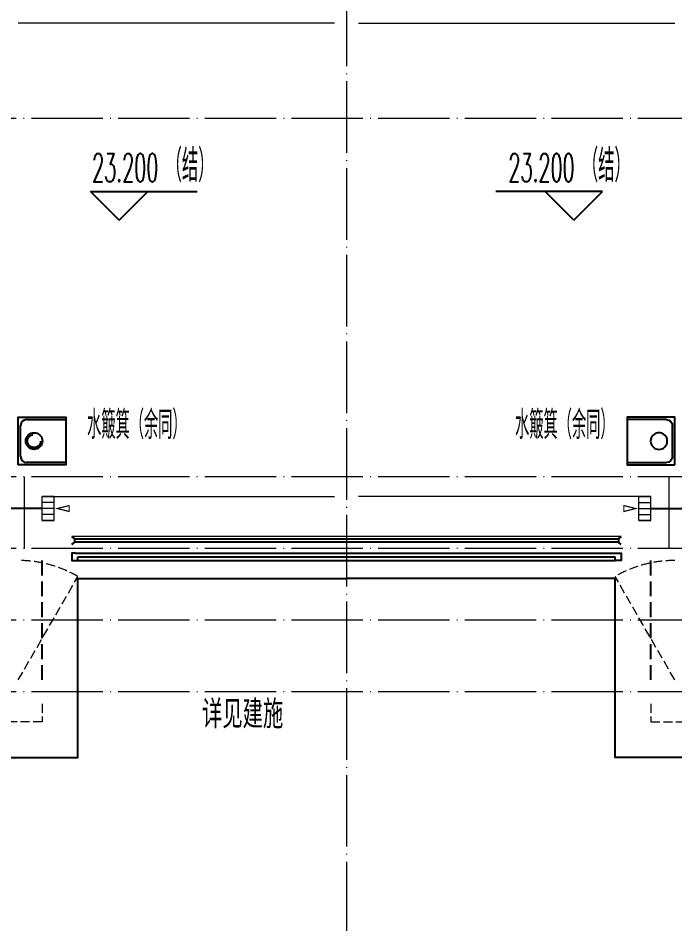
# Model space of a CAD drawing. Extents: x -518115 to 389031, y -231062 to 1628073.
# Drawn here: x 35567 to 41067, y 284615 to 292255 of the extents above; entities that cross this region are included whole.
import ezdxf

# ---------------------------------------------------------------- set-up
doc = ezdxf.new("R2010")
doc.units = 0
doc.header["$LTSCALE"] = 1000
doc.header["$MEASUREMENT"] = 0
for name, pattern in [('#P_--_20B1_001_t3$0$DASH', [0.35, 0.25, -0.1]), ('DASH', [0.35, 0.25, -0.1]), ('DOTE', [2.4200000000000004, 2, -0.2, 0.02, -0.2])]:
    doc.linetypes.add(name, pattern=pattern)
for name, color, linetype in [('3-栏杆1', 135, 'Continuous'), ('DIM_ELEV', 3, 'Continuous'), ('PUB_TEXT', 4, 'Continuous'), ('VPIPE-凝结', 150, 'Continuous'), ('VPIPE-雨水', 4, 'DASH'), ('看线', 251, 'Continuous'), ('管', 193, 'Continuous'), ('铝合金', 144, 'Continuous')]:
    doc.layers.add(name, color=color, linetype=linetype)
for name, color, linetype, lineweight in [('DOTE', 19, 'DOTE', 9), ('WINDOW', 144, 'Continuous', 15), ('平面-分水线', 214, 'Continuous', 15), ('平面-排水沟', 86, 'Continuous', 15), ('平面-看线', 45, 'Continuous', 15)]:
    doc.layers.add(name, color=color, linetype=linetype, lineweight=lineweight)
doc.styles.add('_TCH_AXIS', font='COMPLEX', dxfattribs={"bigfont": 'GBCBIG'})
doc.styles.add('_TCH_DIM', font='SIMPLEX.shx', dxfattribs={"width": 0.7, "bigfont": 'GBCBIG.shx'})

# ---------------------------------------------------------------- blocks, each defined once
blk = doc.blocks.new('GDGDGDSDA')
at = {"layer": 'DOTE', "linetype": 'DOTE', "ltscale": 0.3}
for p, q in [((444334.8193119208, 376108.3318260653), (444334.8193119208, 359558.331827242)), ((471334.8193115436, 366358.3318253069), (417334.819312298, 366358.3318263437)), ((471334.8193115436, 363358.3318186834), (417334.819312298, 363358.3318186834)), ((441634.8193326159, 363358.3318186834), (441634.8193326159, 362758.3318186833)), ((447034.8192912256, 363358.3318186834), (447034.8192912256, 362758.3318186833)), ((471334.8193115436, 362758.3318186833), (417334.819312298, 362758.3318186833)), ((471334.8193115436, 362158.331827242), (417334.819312298, 362158.331827242)), ((471334.8193115436, 361558.331827242), (417334.819312298, 361558.331827242))]:
    blk.add_line(p, q, dxfattribs=at)
blk = doc.blocks.new('DFSFSF')
at = {"layer": '平面-分水线'}
for p, q in [((697141.9143252881, 775567.7311356195), (697141.9143252881, 775667.5561356199)), ((697342.3369560526, 775667.5561356199), (697142.6869560517, 775667.5561356199)), ((697193.1069603423, 775567.7311356195), (697193.1069603423, 775667.5561356199)), ((697242.5119560522, 775567.7311356195), (697242.5119560522, 775667.5561356199)), ((697291.916951762, 775567.7311356195), (697291.916951762, 775667.5561356199)), ((697342.3369560526, 775667.5561356199), (697342.3369560526, 775567.7311356195)), ((697342.3369560526, 775567.7311356195), (697342.3369560526, 775667.5561356199)), ((697342.3369560526, 775567.7311356195), (697142.6869560517, 775567.7311356195))]:
    blk.add_line(p, q, dxfattribs=at)
blk = doc.blocks.new('DFGDGDGD')
at = {"layer": '平面-分水线', "const_width": 10}
blk.add_lwpolyline([(697267.5119560522, 775440.6606483405), (697242.5119560522, 775540.6606483405), (697217.5119560522, 775440.6606483405)], close=True, dxfattribs=at)
blk.add_blockref('DFSFSF', (0, 0))
blk = doc.blocks.new('A$C3EB2330C')
at = {"layer": '管'}
for p, q in [((-0.0007213222561404109, 379.9995217677206), (329.9992786777439, 379.9995217677206)), ((379.9992786777439, 329.9995217677206), (379.9992786777439, 69.99952176772058)), ((329.9992786777439, 19.99952176772058), (-0.0007213222561404109, 19.99952176772058))]:
    blk.add_line(p, q, dxfattribs=at)
blk.add_lwpolyline([(399.9992786777439, 399.9995217677206), (399.9992786777439, -0.000478232279419899), (-0.0007213222561404109, -0.000478232279419899), (-0.0007213222561404109, 399.9995217677206)], close=True, dxfattribs=at)
for centre, start, end in [((329.9992786777439, 329.9995217677206), 0, 90), ((329.9992786777439, 69.99952176772058), 270, 360)]:
    blk.add_arc(centre, 50, start, end, dxfattribs=at)
blk.add_ellipse((267.4755955390865, 199.9995217677206), major_axis=(-49.49747468307308, -49.49747468307304), ratio=0.9999999999994058, start_param=-0.7853981633977454, end_param=5.49778714378184, dxfattribs=at)

msp = doc.modelspace()

# ---------------------------------------------------------------- linework, layer by layer
at = {"layer": '3-栏杆1', "color": 5}
for p, q in [((36036.84735732176, 287897.5754950854), (36016.57872692472, 287915.3630733999)), ((36016.57872692472, 287915.3630733999), (36036.84735714155, 287897.5754952437)), ((36036.84735714155, 287897.5754952437), (36036.84735713876, 287868.2932153853)), ((36036.84735714155, 287897.5094177677), (40596.31003412965, 287897.5538981137)), ((40596.31003394956, 287897.5754957973), (40616.5786643466, 287915.3630741118)), ((40616.5786643466, 287915.3630741118), (40596.31003412977, 287897.5754959556)), ((40596.31003412977, 287897.5754959556), (40596.31003413256, 287868.2932160972)), ((36036.84735713876, 287868.2932153853), (36016.57875047461, 287848.4463403497)), ((36016.57875047461, 287848.4463403497), (36036.84735713876, 287868.2932153853)), ((40596.31003413245, 287868.2716280593), (36036.84735713876, 287868.2271675779)), ((40616.57864079671, 287848.4463410616), (40596.31003413256, 287868.2932160972))]:
    msp.add_line(p, q, dxfattribs=at)
at = {"layer": 'DIM_ELEV'}
for p, q in [((36412, 290565.8209771102), (36172, 290805.8209771102)), ((36172, 290805.8209771102), (37064.25038339989, 290805.8209771102)), ((36412, 290565.8209771102), (36652, 290805.8209771102)), ((40461.15740494453, 290805.8209771102), (39568.90702154464, 290805.8209771102)), ((40221.15740494453, 290565.8209771102), (39981.15740494453, 290805.8209771102)), ((40221.15740494453, 290565.8209771102), (40461.15740494453, 290805.8209771102))]:
    msp.add_line(p, q, dxfattribs=at)
at = {"layer": 'VPIPE-凝结'}
for p, q in [((35766.57871733664, 288150.3214295594), (35406.58110018639, 288150.3213695479)), ((40866.57868760789, 288150.3214295594), (41226.57630475814, 288150.3213695479))]:
    msp.add_line(p, q, dxfattribs=at)
at = {"layer": 'VPIPE-雨水'}
msp.add_circle((35699.11380670581, 288715.3630934636), 55, dxfattribs=at)
at = {"layer": 'WINDOW', "color": 250, "linetype": 'DASH', "ltscale": 0.3}
for points in [[(35566.57871657528, 286715.3630873722), (36066.578716574, 287581.3884911553, 0.1316524975897076), (35566.57871656562, 287715.3630873704)], [(41066.57868836925, 286715.3630873722), (40566.57868837053, 287581.3884911553, -0.1316524975897076), (41066.57868837891, 287715.3630873704)]]:
    msp.add_lwpolyline(points, format="xyb", dxfattribs=at)
at = {"layer": '平面-排水沟'}
for p, q in [((38216.57879425504, 292215.3644260964), (35566.59012365103, 292215.3644277363)), ((38416.57879425411, 292215.3644219245), (41066.56728129351, 292215.3644277363))]:
    msp.add_line(p, q, dxfattribs=at)
for points in [[(35766.5787127504, 288250.9190603248), (38216.57870247291, 288250.9190603251)], [(40866.57869219413, 288250.9190603248), (38416.57870247267, 288250.9190526495)]]:
    msp.add_lwpolyline(points, dxfattribs=at)
at = {"layer": '平面-看线'}
msp.add_line((40616.57869225863, 287915.3630986072), (36016.57871268777, 287915.3630858941), dxfattribs=at)
at = {"layer": '平面-看线', "linetype": 'DASH', "ltscale": 0.3}
for points in [[(35766.57867756917, 286515.3630949532), (35766.57867756917, 286365.3630949532), (34616.5787148868, 286365.3630840931), (34616.57873338007, 286515.3639606856)], [(40866.57872282236, 286515.3630949532), (40866.57872282236, 286365.3630949532), (42016.57868550473, 286365.3630840931), (42016.57866701146, 286515.3639606856)]]:
    msp.add_lwpolyline(points, dxfattribs=at)
at = {"layer": '看线', "color": 202, "linetype": '#P_--_20B1_001_t3$0$DASH', "ltscale": 0.5}
for points in [[(35766.57868033281, 286715.3630964444), (35766.57868312631, 287715.3630858557)], [(40866.57872461173, 286715.3630964444), (40866.57872181822, 287715.3630858557)]]:
    msp.add_lwpolyline(points, dxfattribs=at)
at = {"layer": '看线', "color": 201}
for points in [[(15716.57872882078, 287265.3630942733), (15716.57873278268, 286065.3630949532), (36066.57971305004, 286065.3630949532), (36066.5745128874, 287565.3630937836), (38316.57870247227, 287565.3630863904)], [(60916.57867612375, 287265.3630942733), (60916.57867216185, 286065.3630949532), (40566.57769189449, 286065.3630949532), (40566.58289205714, 287565.3630937836), (38316.57870247227, 287565.3630863904)]]:
    msp.add_lwpolyline(points, dxfattribs=at)
at = {"layer": '铝合金', "color": 36}
for points in [[(36046.56268911436, 287775.3802682055), (36016.56269017665, 287775.372284725), (36016.57865958649, 287715.3630858941), (36066.57865781605, 287715.3763916952), (36066.57067433535, 287745.3763906329)], [(36016.5706761058, 287745.3630848319), (36016.57865958649, 287715.3630858941), (36066.57865781605, 287715.3763916952), (36066.57599665574, 287725.3763913411), (36066.57599665574, 287725.3763913411), (36066.57067188679, 287745.3855915878)], [(36046.5625210274, 287775.3802681599), (40586.5626708098, 287775.3643142441)], [(36066.57067188679, 287745.3855915878), (40566.57065499853, 287745.3589929854)], [(40616.57065567665, 287745.3630978317), (40616.57863915735, 287715.363098894), (40566.57864092779, 287715.3497930929), (40566.5759797676, 287725.3497927387), (40566.5759797676, 287725.3497927387), (40566.57065499853, 287745.3589929854)], [(40586.5626708098, 287775.3643142441), (40616.56266974751, 287775.3722977248), (40616.57863915735, 287715.363098894), (40566.57864092779, 287715.3497930929), (40566.5706574471, 287745.3497920306)], [(36066.57865536748, 287715.38559265), (40566.57863847923, 287715.3589940477)]]:
    msp.add_lwpolyline(points, dxfattribs=at)

# ---------------------------------------------------------------- block references
msp.add_blockref('GDGDGDSDA', (-406018.2406094485, -74942.96873280557))
at = {"xscale": -1, "rotation": 90}
msp.add_blockref('DFGDGDGD', (811434.134852954, 985392.8333856129), dxfattribs=at)
at = {"rotation": 270}
msp.add_blockref('DFGDGDGD', (-734800.9774480094, 985392.8333856129), dxfattribs=at)
at = {"layer": '管', "rotation": 180}
msp.add_blockref('A$C3EB2330C', (35966.58940224489, 288915.3626152314), dxfattribs=at)
at = {"layer": '管', "xscale": -1, "rotation": 180}
msp.add_blockref('A$C3EB2330C', (40666.56800269964, 288915.3626152314), dxfattribs=at)

# ---------------------------------------------------------------- texts
at = {"layer": 'DIM_ELEV', "color": 7, "style": '_TCH_DIM'}
for s, height, width, p in [('（结）', 270.0709219858156, 0.7, (36801.67809323403, 290885.9009771102)), ('（结）', 270.0709219858156, 0.7, (40289.09286506952, 290885.9009771102)), ('23.200', 238, 0.4941176470588236, (36185.67809323403, 290885.9009771102)), ('23.200', 238, 0.4941176470588236, (39673.09286506952, 290885.9009771102))]:
    msp.add_text(s, height=height, dxfattribs=dict(at, width=width)).set_placement(p)
at = {"layer": 'PUB_TEXT', "style": '_TCH_DIM', "width": 0.7}
for p in [(36143.65834645673, 288733.3146808508), (39729.2274049445, 288733.3146808508)]:
    msp.add_text('水簸箕（余同）', height=236.3120567375886, dxfattribs=at).set_placement(p)
at = {"layer": 'PUB_TEXT', "style": '_TCH_AXIS'}
msp.add_text('详见建施', height=236.3120567375886, dxfattribs=at).set_placement((37106.1920905025, 286310.0425235415))

doc.saveas('drawing.dxf')
